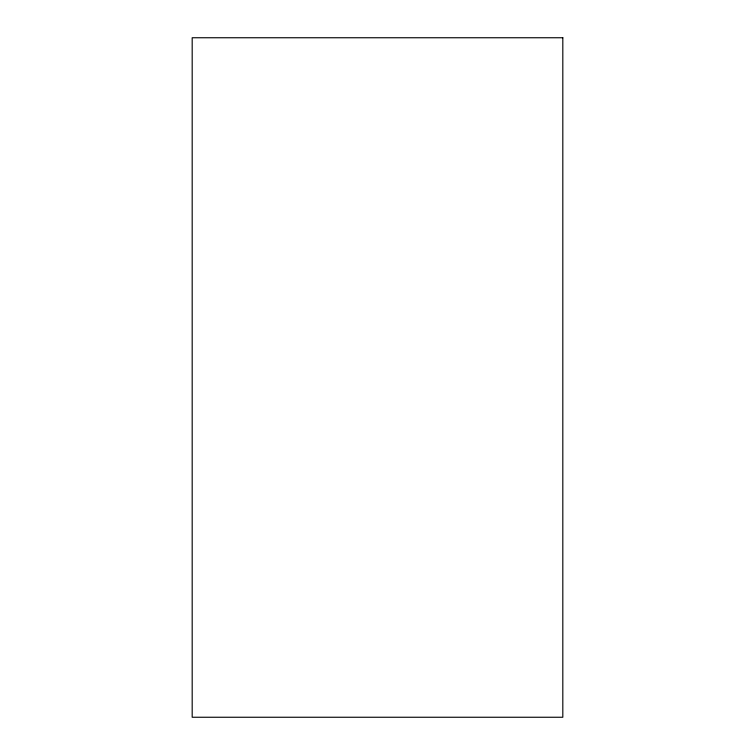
<?xml version="1.0" encoding="UTF-8"?>
<svg xmlns="http://www.w3.org/2000/svg" width="755" height="755" viewBox="0 0 755 755"><rect width="100%" height="100%" fill="white"/><g stroke="black" fill="none" stroke-linecap="round" stroke-linejoin="round"><path stroke-width="1.13" d="M562.815 37.75L192.185 37.75L192.185 717.25L562.815 717.25L562.815 37.75"/></g></svg>
